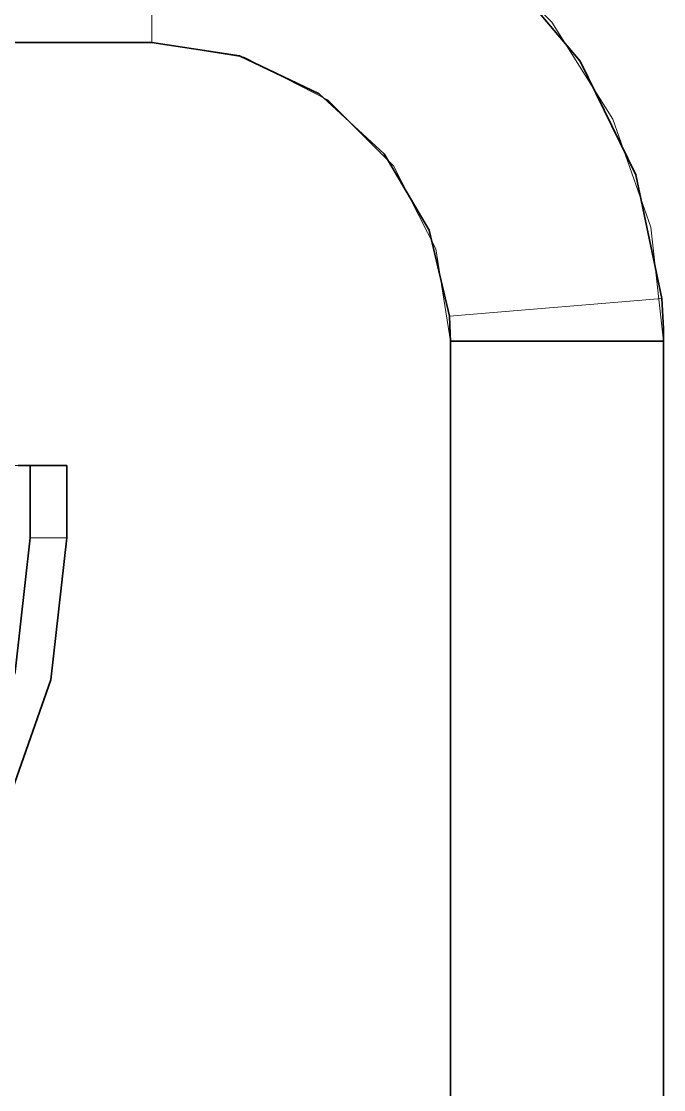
# Model space of a CAD drawing. Extents: x -442948 to -439736, y 420528 to 424220.
# Drawn here: x -442349.65 to -442342.12, y 423936.98 to 423949.51 of the extents above; entities that cross this region are included whole.
import ezdxf

# ---------------------------------------------------------------- set-up
doc = ezdxf.new("R2010")
doc.units = 0
doc.linetypes.add('DASHED2', pattern=[9.525, 6.35, -3.175])
for name, color, linetype, lineweight in [('GIZLI', 8, 'DASHED2', 18), ('GORUNEN', 7, 'Continuous', 35), ('TEGET', 8, 'Continuous', 18)]:
    doc.layers.add(name, color=color, linetype=linetype, lineweight=lineweight)

msp = doc.modelspace()

# ---------------------------------------------------------------- linework, layer by layer
at = {"layer": 'GIZLI', "color": 3}
for points in [[(-442342.121, 423945.76), (-442342.271, 423947.095), (-442342.715, 423948.363), (-442343.43, 423949.501), (-442344.38, 423950.451), (-442345.517, 423951.165), (-442346.785, 423951.609), (-442348.121, 423951.76)], [(-442348.121, 423949.26), (-442374.121, 423949.26)], [(-442344.621, 423945.76), (-442344.792, 423946.841), (-442345.289, 423947.817), (-442346.063, 423948.591), (-442347.039, 423949.088), (-442348.121, 423949.26)], [(-442344.621, 423923.26), (-442344.621, 423945.76)], [(-442342.121, 423945.76), (-442344.621, 423945.76)], [(-442342.121, 423923.26), (-442342.121, 423945.76)]]:
    msp.add_lwpolyline(points, dxfattribs=at)
at = {"layer": 'GIZLI', "color": 6}
msp.add_lwpolyline([(-442352.121, 423944.302), (-442349.121, 423944.302)], dxfattribs=at)
at = {"layer": 'GORUNEN', "color": 3}
for points in [[(-442342.141, 423946.26), (-442342.447, 423947.711), (-442343.099, 423949.044), (-442344.059, 423950.176), (-442345.266, 423951.037), (-442346.648, 423951.576), (-442348.121, 423951.76)], [(-442348.121, 423949.26), (-442374.121, 423949.26)], [(-442344.633, 423946.051), (-442344.871, 423947.061), (-442345.396, 423947.956), (-442346.159, 423948.658), (-442347.095, 423949.106), (-442348.121, 423949.26)], [(-442342.121, 423945.76), (-442342.122, 423945.906), (-442342.141, 423946.26)], [(-442344.621, 423945.76), (-442344.622, 423945.845), (-442344.633, 423946.051)], [(-442342.121, 423945.76), (-442344.621, 423945.76)], [(-442344.621, 423923.26), (-442344.621, 423945.76)], [(-442342.121, 423923.26), (-442342.121, 423945.76)]]:
    msp.add_lwpolyline(points, dxfattribs=at)
at = {"layer": 'GORUNEN', "color": 6}
for points in [[(-442349.69, 423944.302), (-442349.549, 423944.302)], [(-442349.549, 423944.302), (-442349.121, 423944.302)], [(-442349.549, 423944.302), (-442349.549, 423943.452)], [(-442349.121, 423944.302), (-442349.121, 423943.452)], [(-442349.549, 423943.452), (-442349.726, 423941.882), (-442350.246, 423940.39), (-442351.085, 423939.051), (-442352.201, 423937.932), (-442353.537, 423937.089), (-442355.027, 423936.563)], [(-442349.121, 423943.452), (-442349.308, 423941.787), (-442349.86, 423940.205), (-442350.75, 423938.785), (-442351.933, 423937.598), (-442353.35, 423936.703), (-442354.93, 423936.145)]]:
    msp.add_lwpolyline(points, dxfattribs=at)
at = {"layer": 'TEGET'}
msp.add_lwpolyline([(-442348.121, 423951.76), (-442348.121, 423949.26)], dxfattribs=at)
at = {"layer": 'TEGET', "color": 3}
msp.add_lwpolyline([(-442342.141, 423946.26), (-442344.633, 423946.051)], dxfattribs=at)
at = {"layer": 'TEGET', "color": 6}
msp.add_lwpolyline([(-442349.549, 423943.452), (-442349.121, 423943.452)], dxfattribs=at)

doc.saveas('drawing.dxf')
